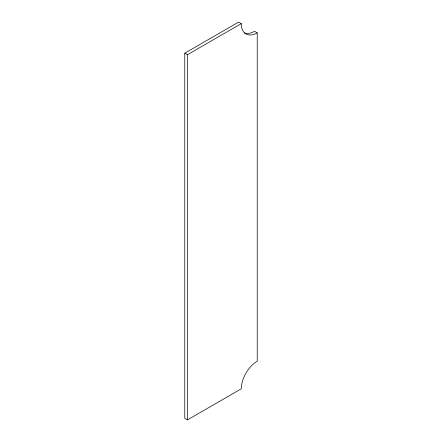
<?xml version="1.0" encoding="UTF-8"?>
<svg xmlns="http://www.w3.org/2000/svg" width="442" height="442" viewBox="0 0 442 442"><rect width="100%" height="100%" fill="white"/><g stroke="black" fill="none" stroke-linecap="round" stroke-linejoin="round"><path stroke-width="0.66" d="M184.778 53.184L238.619 22.1L241.277 23.636A22.553 13.017 -60 0 0 257.222 32.841L257.222 361.197A22.553 13.017 -60 0 0 241.277 388.816L187.436 419.9L184.778 418.364L184.778 53.184L187.436 54.72L241.277 23.636M257.222 32.841L254.564 31.305A22.553 13.017 -60 0 1 244.437 32.962M187.436 54.72L187.436 419.9"/></g></svg>
